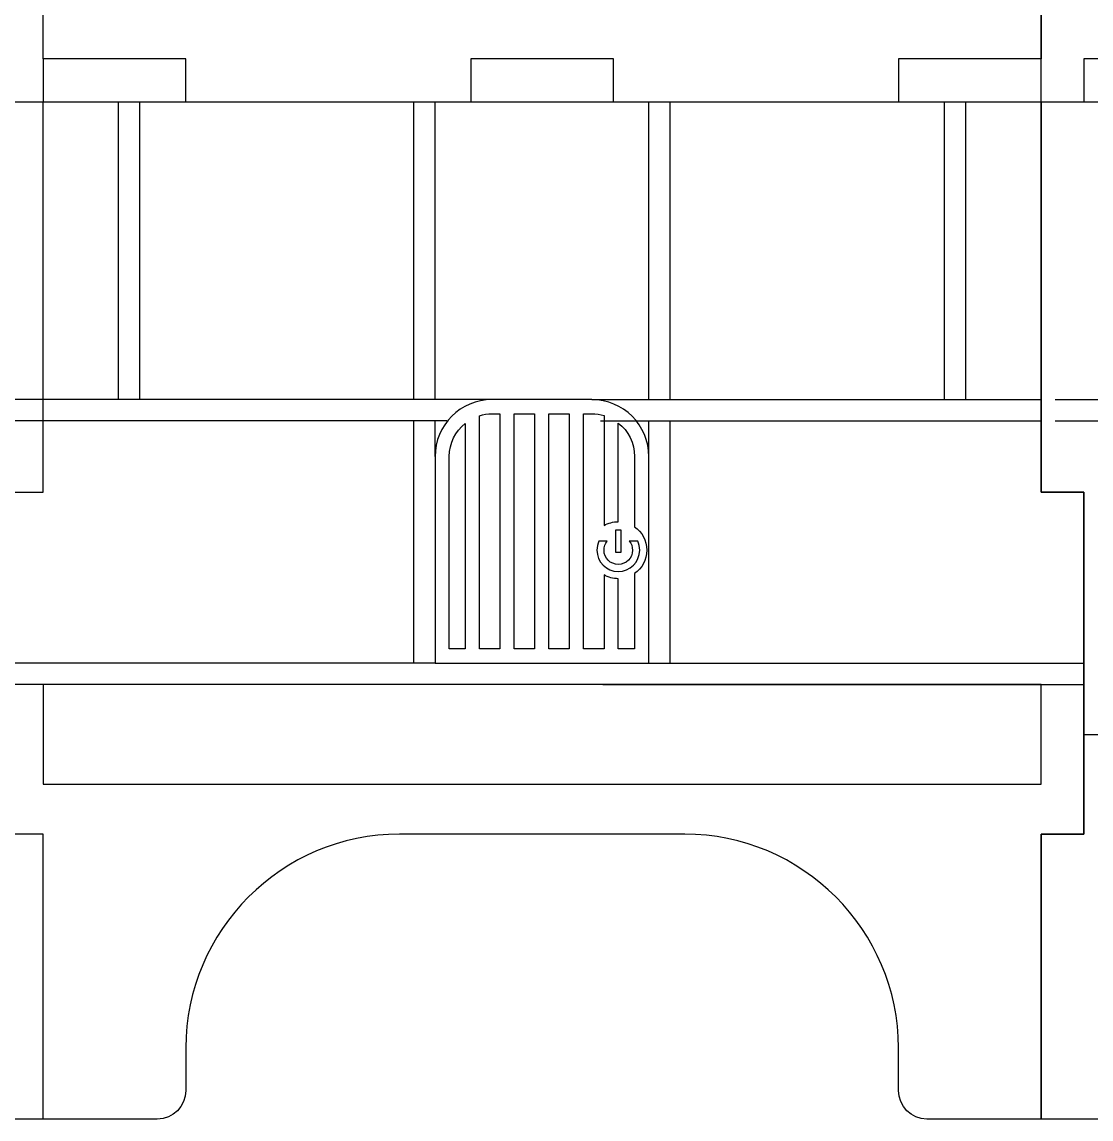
# Model space of a CAD drawing. Header units: centimetres. Extents: x -67.6 to -19.4, y -15.9 to 27.8.
# Drawn here: x -60.15 to -52.65, y -5.68 to 2.02 of the extents above; entities that cross this region are included whole.
import ezdxf
from ezdxf.lldxf.tags import DXFTag

# ---------------------------------------------------------------- set-up
doc = ezdxf.new("R2010")
doc.units = ezdxf.units.CM
doc.header["$MEASUREMENT"] = 0
doc.layers.add('Layer 1', color=7, linetype='Continuous')
tags = doc.linetypes.add('New Line1', pattern=[0.7, 0.2, -0.5]).pattern_tags.tags
tags[6:7] = [DXFTag(74, 4), DXFTag(75, 0), DXFTag(340, '0'), DXFTag(46, 1.0), DXFTag(50, 0.0), DXFTag(44, 0.0), DXFTag(45, 0.0)]
tags[4:5] = [DXFTag(74, 4), DXFTag(75, 0), DXFTag(340, '0'), DXFTag(46, 1.0), DXFTag(50, 0.0), DXFTag(44, 0.0), DXFTag(45, 0.0)]

msp = doc.modelspace()

# ---------------------------------------------------------------- linework, layer by layer
at = {"layer": 'Layer 1', "color": 114, "lineweight": 25}
msp.add_lwpolyline([(-55.98506, -1.70247), (-55.94538, -1.70247), (-55.94538, -1.54811), (-55.98506, -1.54811), (-55.98506, -1.70247)], close=True, dxfattribs=at)
at = {"layer": 'Layer 1', "color": 250, "lineweight": 25}
for points, knots in [([(-53.79952, -5.68124), (-53.79952, -5.68124), (-52.99952, -5.68124), (-52.99952, -5.68124), (-52.99952, -5.68124), (-52.99952, -3.68124), (-52.99952, -3.68124), (-52.99952, -3.68124), (-52.69952, -3.68124), (-52.69952, -3.68124), (-52.69952, -3.68124), (-52.69952, -1.28124), (-52.69952, -1.28124), (-52.69952, -1.28124), (-52.99952, -1.28124), (-52.99952, -1.28124), (-52.99952, -1.28124), (-52.99952, 1.45875), (-52.99952, 1.45875), (-52.99952, 1.45875), (-53.99952, 1.45875), (-53.99952, 1.45875), (-53.99952, 1.45875), (-53.99952, 1.75875), (-53.99952, 1.75875), (-53.99952, 1.75875), (-52.99952, 1.75875), (-52.99952, 1.75875), (-52.99952, 1.75875), (-52.99952, 5.21876), (-52.99952, 5.21876), (-52.99952, 5.21876), (-52.69952, 5.21876), (-52.69952, 5.21876), (-52.69952, 5.21876), (-52.69952, 6.71876), (-52.69952, 6.71876), (-52.69952, 6.71876), (-52.99952, 6.71876), (-52.99952, 6.71876), (-52.99952, 6.71876), (-52.99952, 9.11876), (-52.99952, 9.11876), (-52.99952, 9.11876), (-52.69952, 9.11876), (-52.69952, 9.11876), (-52.69952, 9.11876), (-52.69952, 9.71876), (-52.69952, 9.71876), (-52.69952, 9.71876), (-52.99952, 9.71876), (-52.99952, 9.71876), (-52.99952, 9.71876), (-59.99952, 9.71876), (-59.99952, 9.71876), (-59.99952, 9.71876), (-60.29952, 9.71876), (-60.29952, 9.71876), (-60.29952, 9.71876), (-60.29952, 9.11876), (-60.29952, 9.11876), (-60.29952, 9.11876), (-59.99952, 9.11876), (-59.99952, 9.11876), (-59.99952, 9.11876), (-59.99952, 6.71876), (-59.99952, 6.71876), (-59.99952, 6.71876), (-60.29952, 6.71876), (-60.29952, 6.71876), (-60.29952, 6.71876), (-60.29952, 5.21876), (-60.29952, 5.21876), (-60.29952, 5.21876), (-59.99952, 5.21876), (-59.99952, 5.21876), (-59.99952, 5.21876), (-59.99952, 1.75875), (-59.99952, 1.75875), (-59.99952, 1.75875), (-58.99952, 1.75875), (-58.99952, 1.75875), (-58.99952, 1.75875), (-58.99952, 1.45875), (-58.99952, 1.45875), (-58.99952, 1.45875), (-59.99952, 1.45875), (-59.99952, 1.45875), (-59.99952, 1.45875), (-59.99952, -1.28124), (-59.99952, -1.28124), (-59.99952, -1.28124), (-60.29952, -1.28124), (-60.29952, -1.28124), (-60.29952, -1.28124), (-60.29952, -3.68124), (-60.29952, -3.68124), (-60.29952, -3.68124), (-59.99952, -3.68124), (-59.99952, -3.68124), (-59.99952, -3.68124), (-59.99952, -5.68124), (-59.99952, -5.68124), (-59.99952, -5.68124), (-59.19952, -5.68124), (-59.19952, -5.68124), (-59.08952, -5.68124), (-58.99952, -5.59124), (-58.99952, -5.48124), (-58.99952, -5.48124), (-58.99952, -5.18124), (-58.99952, -5.18124), (-58.99952, -4.35624), (-58.32452, -3.68124), (-57.49952, -3.68124), (-56.72098, -3.68124), (-56.2623, -3.68124), (-55.49952, -3.68124), (-54.67452, -3.68124), (-53.99952, -4.35627), (-53.99952, -5.18124), (-53.99952, -5.18124), (-53.99952, -5.48124), (-53.99952, -5.48124), (-53.99952, -5.59124), (-53.90952, -5.68124), (-53.79952, -5.68124)], [0, 0, 0, 0, 0.0238095, 0.0238095, 0.0238095, 0.047619, 0.047619, 0.047619, 0.0714286, 0.0714286, 0.0714286, 0.0952381, 0.0952381, 0.0952381, 0.1190476, 0.1190476, 0.1190476, 0.1428571, 0.1428571, 0.1428571, 0.1666667, 0.1666667, 0.1666667, 0.1904762, 0.1904762, 0.1904762, 0.2142857, 0.2142857, 0.2142857, 0.2380952, 0.2380952, 0.2380952, 0.2619048, 0.2619048, 0.2619048, 0.2857143, 0.2857143, 0.2857143, 0.3095238, 0.3095238, 0.3095238, 0.3333333, 0.3333333, 0.3333333, 0.3571429, 0.3571429, 0.3571429, 0.3809524, 0.3809524, 0.3809524, 0.4047619, 0.4047619, 0.4047619, 0.4285714, 0.4285714, 0.4285714, 0.452381, 0.452381, 0.452381, 0.4761905, 0.4761905, 0.4761905, 0.5, 0.5, 0.5, 0.5238095, 0.5238095, 0.5238095, 0.547619, 0.547619, 0.547619, 0.5714286, 0.5714286, 0.5714286, 0.5952381, 0.5952381, 0.5952381, 0.6190476, 0.6190476, 0.6190476, 0.6428571, 0.6428571, 0.6428571, 0.6666667, 0.6666667, 0.6666667, 0.6904762, 0.6904762, 0.6904762, 0.7142857, 0.7142857, 0.7142857, 0.7380952, 0.7380952, 0.7380952, 0.7619048, 0.7619048, 0.7619048, 0.7857143, 0.7857143, 0.7857143, 0.8095238, 0.8095238, 0.8095238, 0.8333333, 0.8333333, 0.8333333, 0.8571429, 0.8571429, 0.8571429, 0.8809524, 0.8809524, 0.8809524, 0.9047619, 0.9047619, 0.9047619, 0.9285714, 0.9285714, 0.9285714, 0.952381, 0.952381, 0.952381, 0.9761905, 0.9761905, 0.9761905, 1, 1, 1, 1]), ([(-45.29952, -5.68124), (-45.29952, -5.68124), (-46.49952, -5.68124), (-46.49952, -5.68124), (-46.60952, -5.68124), (-46.69952, -5.59124), (-46.69952, -5.48124), (-46.69952, -5.48124), (-46.69952, -5.18124), (-46.69952, -5.18124), (-46.69952, -4.35624), (-47.37452, -3.68124), (-48.19952, -3.68124), (-48.19952, -3.68124), (-49.04952, -3.68124), (-49.04952, -3.68124), (-49.04952, -3.68124), (-49.04952, -3.38124), (-49.04952, -3.38124), (-49.04952, -3.38124), (-49.34952, -3.38124), (-49.34952, -3.38124), (-49.34952, -3.38124), (-49.34952, -3.68124), (-49.34952, -3.68124), (-49.34952, -3.68124), (-50.19952, -3.68124), (-50.19952, -3.68124), (-51.02452, -3.68124), (-51.69952, -4.35627), (-51.69952, -5.18124), (-51.69952, -5.18124), (-51.69952, -5.48124), (-51.69952, -5.48124), (-51.69952, -5.59124), (-51.78952, -5.68124), (-51.89952, -5.68124), (-51.89952, -5.68124), (-52.99952, -5.68124), (-52.99952, -5.68124), (-52.99952, -5.68124), (-52.99952, -3.68124), (-52.99952, -3.68124), (-52.99952, -3.68124), (-52.69952, -3.68124), (-52.69952, -3.68124), (-52.69952, -3.68124), (-52.69952, -1.28124), (-52.69952, -1.28124), (-52.69952, -1.28124), (-52.99952, -1.28124), (-52.99952, -1.28124), (-52.99952, -1.28124), (-52.99952, 1.45875), (-52.99952, 1.45875), (-52.99952, 1.45875), (-52.99952, 1.75875), (-52.99952, 1.75875), (-52.99952, 1.75875), (-52.99952, 5.21876), (-52.99952, 5.21876), (-52.99952, 5.21876), (-52.69952, 5.21876), (-52.69952, 5.21876), (-52.69952, 5.21876), (-52.69952, 6.71876), (-52.69952, 6.71876), (-52.69952, 6.71876), (-52.99952, 6.71876), (-52.99952, 6.71876), (-52.99952, 6.71876), (-52.99952, 9.11876), (-52.99952, 9.11876), (-52.99952, 9.11876), (-52.69952, 9.11876), (-52.69952, 9.11876), (-52.69952, 9.11876), (-52.69952, 9.71876), (-52.69952, 9.71876), (-52.69952, 9.71876), (-45.59952, 9.71876), (-45.59952, 9.71876)], [0, 0, 0, 0, 0.037037, 0.037037, 0.037037, 0.0740741, 0.0740741, 0.0740741, 0.1111111, 0.1111111, 0.1111111, 0.1481481, 0.1481481, 0.1481481, 0.1851852, 0.1851852, 0.1851852, 0.2222222, 0.2222222, 0.2222222, 0.2592593, 0.2592593, 0.2592593, 0.2962963, 0.2962963, 0.2962963, 0.3333333, 0.3333333, 0.3333333, 0.3703704, 0.3703704, 0.3703704, 0.4074074, 0.4074074, 0.4074074, 0.4444444, 0.4444444, 0.4444444, 0.4814815, 0.4814815, 0.4814815, 0.5185185, 0.5185185, 0.5185185, 0.5555556, 0.5555556, 0.5555556, 0.5925926, 0.5925926, 0.5925926, 0.6296296, 0.6296296, 0.6296296, 0.6666667, 0.6666667, 0.6666667, 0.7037037, 0.7037037, 0.7037037, 0.7407407, 0.7407407, 0.7407407, 0.7777778, 0.7777778, 0.7777778, 0.8148148, 0.8148148, 0.8148148, 0.8518519, 0.8518519, 0.8518519, 0.8888889, 0.8888889, 0.8888889, 0.9259259, 0.9259259, 0.9259259, 0.962963, 0.962963, 0.962963, 1, 1, 1, 1]), ([(-56.99952, 1.75875), (-56.99952, 1.75875), (-55.99952, 1.75875), (-55.99952, 1.75875), (-55.99952, 1.75875), (-55.99952, 1.45875), (-55.99952, 1.45875), (-55.99952, 1.45875), (-56.99952, 1.45875), (-56.99952, 1.45875), (-56.99952, 1.45875), (-56.99952, 1.75875), (-56.99952, 1.75875)], [0, 0, 0, 0, 0.25, 0.25, 0.25, 0.5, 0.5, 0.5, 0.75, 0.75, 0.75, 1, 1, 1, 1]), ([(-52.69952, 1.75875), (-52.69952, 1.75875), (-51.69952, 1.75875), (-51.69952, 1.75875), (-51.69952, 1.75875), (-51.69952, 1.45875), (-51.69952, 1.45875), (-51.69952, 1.45875), (-52.69952, 1.45875), (-52.69952, 1.45875), (-52.69952, 1.45875), (-52.69952, 1.75875), (-52.69952, 1.75875)], [0, 0, 0, 0, 0.25, 0.25, 0.25, 0.5, 0.5, 0.5, 0.75, 0.75, 0.75, 1, 1, 1, 1]), ([(-59.99952, -2.63124), (-59.99952, -2.63124), (-52.99952, -2.63124), (-52.99952, -2.63124), (-52.99952, -2.63124), (-52.99952, -3.33124), (-52.99952, -3.33124), (-52.99952, -3.33124), (-59.99952, -3.33124), (-59.99952, -3.33124), (-59.99952, -3.33124), (-59.99952, -2.63124), (-59.99952, -2.63124)], [0, 0, 0, 0, 0.25, 0.25, 0.25, 0.5, 0.5, 0.5, 0.75, 0.75, 0.75, 1, 1, 1, 1]), ([(-59.99952, -5.68124), (-59.99952, -5.68124), (-61.09952, -5.68124), (-61.09952, -5.68124), (-61.20952, -5.68124), (-61.29952, -5.59124), (-61.29952, -5.48124), (-61.29952, -5.48124), (-61.29952, -5.18124), (-61.29952, -5.18124), (-61.29952, -4.35624), (-61.97452, -3.68124), (-62.79952, -3.68124), (-62.79952, -3.68124), (-63.64952, -3.68124), (-63.64952, -3.68124), (-63.64952, -3.68124), (-63.64952, -3.38124), (-63.64952, -3.38124), (-63.64952, -3.38124), (-63.94952, -3.38124), (-63.94952, -3.38124), (-63.94952, -3.38124), (-63.94952, -3.68124), (-63.94952, -3.68124), (-63.94952, -3.68124), (-64.79952, -3.68124), (-64.79952, -3.68124), (-65.62452, -3.68124), (-66.29952, -4.35626), (-66.29952, -5.18124), (-66.29952, -5.18124), (-66.29952, -5.48124), (-66.29952, -5.48124), (-66.29952, -5.59124), (-66.38952, -5.68124), (-66.49952, -5.68124), (-66.49952, -5.68124), (-67.59952, -5.68124), (-67.59952, -5.68124)], [0, 0, 0, 0, 0.0769231, 0.0769231, 0.0769231, 0.1538462, 0.1538462, 0.1538462, 0.2307692, 0.2307692, 0.2307692, 0.3076923, 0.3076923, 0.3076923, 0.3846154, 0.3846154, 0.3846154, 0.4615385, 0.4615385, 0.4615385, 0.5384615, 0.5384615, 0.5384615, 0.6153846, 0.6153846, 0.6153846, 0.6923077, 0.6923077, 0.6923077, 0.7692308, 0.7692308, 0.7692308, 0.8461538, 0.8461538, 0.8461538, 0.9230769, 0.9230769, 0.9230769, 1, 1, 1, 1])]:
    msp.add_open_spline(points, degree=3, knots=knots, dxfattribs=at)
for points in [[(-59.99952, 1.75875), (-59.99952, 1.75875), (-59.99952, 1.45875), (-59.99952, 1.45875)], [(-52.99952, 1.45875), (-52.99952, 1.45875), (-52.99952, 1.75875), (-52.99952, 1.75875)]]:
    msp.add_open_spline(points, degree=3, dxfattribs=at)
at = {"layer": 'Layer 1', "color": 140, "linetype": 'New Line1', "lineweight": 25}
msp.add_open_spline([(-67.59952, 1.45875), (-67.59952, 1.45875), (-39.09952, 1.45875), (-39.09952, 1.45875)], degree=3, dxfattribs=at)
at = {"layer": 'Layer 1', "color": 240, "lineweight": 25}
for points in [[(-59.47144, -0.63124), (-59.47144, -0.63124), (-59.47144, 1.45875), (-59.47144, 1.45875)], [(-59.32144, -0.63124), (-59.32144, -0.63124), (-59.32144, 1.45875), (-59.32144, 1.45875)], [(-57.40083, -0.63124), (-57.40083, -0.63124), (-57.40083, 1.45875), (-57.40083, 1.45875)], [(-57.25083, -0.63124), (-57.25083, -0.63124), (-57.25083, 1.45875), (-57.25083, 1.45875)], [(-55.75083, -0.63124), (-55.75083, -0.63124), (-55.75083, 1.45875), (-55.75083, 1.45875)], [(-55.60083, -0.63124), (-55.60083, -0.63124), (-55.60083, 1.45875), (-55.60083, 1.45875)], [(-53.67663, -0.63124), (-53.67663, -0.63124), (-53.67663, 1.45875), (-53.67663, 1.45875)], [(-53.52663, -0.63124), (-53.52663, -0.63124), (-53.52663, 1.45875), (-53.52663, 1.45875)], [(-56.85082, -0.63124), (-56.85082, -0.63124), (-67.59952, -0.63124), (-67.59952, -0.63124)], [(-56.15083, -0.63124), (-56.15083, -0.63124), (-52.99952, -0.63124), (-52.99952, -0.63124)], [(-52.89952, -0.63124), (-52.89952, -0.63124), (-38.29952, -0.63124), (-38.29952, -0.63124)], [(-57.1678, -0.78124), (-57.1678, -0.78124), (-67.59952, -0.78124), (-67.59952, -0.78124)], [(-57.40083, -2.48124), (-57.40083, -2.48124), (-57.40083, -0.78124), (-57.40083, -0.78124)], [(-57.25083, -1.03125), (-57.25083, -1.03125), (-57.25083, -0.78124), (-57.25083, -0.78124)], [(-56.0909, -0.78124), (-56.0909, -0.78124), (-52.99952, -0.78124), (-52.99952, -0.78124)], [(-55.75083, -1.03125), (-55.75083, -1.03125), (-55.75083, -0.78124), (-55.75083, -0.78124)], [(-55.60083, -2.48124), (-55.60083, -2.48124), (-55.60083, -0.78124), (-55.60083, -0.78124)], [(-52.89952, -0.78124), (-52.89952, -0.78124), (-38.29952, -0.78124), (-38.29952, -0.78124)], [(-57.25082, -2.48124), (-57.25082, -2.48124), (-67.29952, -2.48124), (-67.29952, -2.48124)], [(-55.75083, -2.48124), (-55.75083, -2.48124), (-52.69952, -2.48124), (-52.69952, -2.48124)], [(-57.25083, -2.63124), (-57.25083, -2.63124), (-67.29952, -2.63124), (-67.29952, -2.63124)], [(-56.07435, -2.63124), (-56.07435, -2.63124), (-52.69952, -2.63124), (-52.69952, -2.63124)], [(-52.69952, -2.98124), (-52.69952, -2.98124), (-45.59952, -2.98124), (-45.59952, -2.98124)]]:
    msp.add_open_spline(points, degree=3, dxfattribs=at)
at = {"layer": 'Layer 1', "color": 114, "lineweight": 25}
for points, knots in [([(-56.85082, -0.63124), (-56.85082, -0.63124), (-56.15083, -0.63124), (-56.15083, -0.63124), (-55.93083, -0.63124), (-55.75083, -0.81124), (-55.75083, -1.03125), (-55.75083, -1.03125), (-55.75083, -2.48124), (-55.75083, -2.48124), (-55.75083, -2.48124), (-57.25083, -2.48124), (-57.25083, -2.48124), (-57.25083, -2.48124), (-57.25083, -1.03125), (-57.25083, -1.03125), (-57.25083, -0.81124), (-57.07083, -0.63124), (-56.85082, -0.63124)], [0, 0, 0, 0, 0.1666667, 0.1666667, 0.1666667, 0.3333333, 0.3333333, 0.3333333, 0.5, 0.5, 0.5, 0.6666667, 0.6666667, 0.6666667, 0.8333333, 0.8333333, 0.8333333, 1, 1, 1, 1]), ([(-56.93977, -2.38124), (-56.93977, -2.38124), (-56.79613, -2.38124), (-56.79613, -2.38124), (-56.79613, -2.38124), (-56.79613, -0.73124), (-56.79613, -0.73124), (-56.79613, -0.73124), (-56.85082, -0.73124), (-56.85082, -0.73124), (-56.88174, -0.73124), (-56.91163, -0.736), (-56.93977, -0.74482), (-56.93977, -0.74482), (-56.93977, -2.38124), (-56.93977, -2.38124)], [0, 0, 0, 0, 0.2, 0.2, 0.2, 0.4, 0.4, 0.4, 0.6, 0.6, 0.6, 0.8, 0.8, 0.8, 1, 1, 1, 1]), ([(-56.69613, -2.38124), (-56.69613, -2.38124), (-56.5525, -2.38124), (-56.5525, -2.38124), (-56.5525, -2.38124), (-56.5525, -0.73124), (-56.5525, -0.73124), (-56.5525, -0.73124), (-56.69613, -0.73124), (-56.69613, -0.73124), (-56.69613, -0.73124), (-56.69613, -2.38124), (-56.69613, -2.38124)], [0, 0, 0, 0, 0.25, 0.25, 0.25, 0.5, 0.5, 0.5, 0.75, 0.75, 0.75, 1, 1, 1, 1]), ([(-56.4525, -2.38124), (-56.4525, -2.38124), (-56.30886, -2.38124), (-56.30886, -2.38124), (-56.30886, -2.38124), (-56.30886, -0.73124), (-56.30886, -0.73124), (-56.30886, -0.73124), (-56.4525, -0.73124), (-56.4525, -0.73124), (-56.4525, -0.73124), (-56.4525, -2.38124), (-56.4525, -2.38124)], [0, 0, 0, 0, 0.25, 0.25, 0.25, 0.5, 0.5, 0.5, 0.75, 0.75, 0.75, 1, 1, 1, 1]), ([(-56.20886, -2.38124), (-56.20886, -2.38124), (-56.06522, -2.38124), (-56.06522, -2.38124), (-56.06522, -2.38124), (-56.06522, -1.86191), (-56.06522, -1.86191), (-56.0358, -1.87893), (-56.00165, -1.88867), (-55.96522, -1.88867), (-55.96522, -1.88867), (-55.96522, -2.38124), (-55.96522, -2.38124), (-55.96522, -2.38124), (-55.85083, -2.38124), (-55.85083, -2.38124), (-55.85083, -2.38124), (-55.85083, -1.85273), (-55.85083, -1.85273), (-55.79908, -1.81659), (-55.76522, -1.75659), (-55.76522, -1.68867), (-55.76522, -1.62075), (-55.79908, -1.56075), (-55.85083, -1.52461), (-55.85083, -1.52461), (-55.85083, -1.03125), (-55.85083, -1.03125), (-55.85083, -0.93632), (-55.89568, -0.85121), (-55.96522, -0.79611), (-55.96522, -0.79611), (-55.96522, -1.48867), (-55.96522, -1.48867), (-56.00165, -1.48867), (-56.0358, -1.49841), (-56.06522, -1.51543), (-56.06522, -1.51543), (-56.06522, -0.74382), (-56.06522, -0.74382), (-56.09239, -0.73565), (-56.12112, -0.73124), (-56.15083, -0.73124), (-56.15083, -0.73124), (-56.20886, -0.73124), (-56.20886, -0.73124), (-56.20886, -0.73124), (-56.20886, -2.38124), (-56.20886, -2.38124)], [0, 0, 0, 0, 0.0625, 0.0625, 0.0625, 0.125, 0.125, 0.125, 0.1875, 0.1875, 0.1875, 0.25, 0.25, 0.25, 0.3125, 0.3125, 0.3125, 0.375, 0.375, 0.375, 0.4375, 0.4375, 0.4375, 0.5, 0.5, 0.5, 0.5625, 0.5625, 0.5625, 0.625, 0.625, 0.625, 0.6875, 0.6875, 0.6875, 0.75, 0.75, 0.75, 0.8125, 0.8125, 0.8125, 0.875, 0.875, 0.875, 0.9375, 0.9375, 0.9375, 1, 1, 1, 1]), ([(-57.15083, -2.38124), (-57.15083, -2.38124), (-57.03977, -2.38124), (-57.03977, -2.38124), (-57.03977, -2.38124), (-57.03977, -0.7988), (-57.03977, -0.7988), (-57.1074, -0.85396), (-57.15083, -0.93785), (-57.15083, -1.03125), (-57.15083, -1.03125), (-57.15083, -2.38124), (-57.15083, -2.38124)], [0, 0, 0, 0, 0.25, 0.25, 0.25, 0.5, 0.5, 0.5, 0.75, 0.75, 0.75, 1, 1, 1, 1]), ([(-55.82923, -1.62529), (-55.82025, -1.64454), (-55.81522, -1.66602), (-55.81522, -1.68867), (-55.81522, -1.77152), (-55.88238, -1.83867), (-55.96522, -1.83867), (-56.04807, -1.83867), (-56.11522, -1.77152), (-56.11522, -1.68867), (-56.11522, -1.66602), (-56.11019, -1.64454), (-56.10121, -1.62529), (-56.10121, -1.62529), (-56.04257, -1.62529), (-56.04257, -1.62529), (-56.05672, -1.64254), (-56.06522, -1.66461), (-56.06522, -1.68867), (-56.06522, -1.7439), (-56.02045, -1.78867), (-55.96522, -1.78867), (-55.90999, -1.78867), (-55.86522, -1.7439), (-55.86522, -1.68867), (-55.86522, -1.66461), (-55.87372, -1.64254), (-55.88787, -1.62529), (-55.88787, -1.62529), (-55.82923, -1.62529), (-55.82923, -1.62529)], [0, 0, 0, 0, 0.1, 0.1, 0.1, 0.2, 0.2, 0.2, 0.3, 0.3, 0.3, 0.4, 0.4, 0.4, 0.5, 0.5, 0.5, 0.6, 0.6, 0.6, 0.7, 0.7, 0.7, 0.8, 0.8, 0.8, 0.9, 0.9, 0.9, 1, 1, 1, 1])]:
    msp.add_open_spline(points, degree=3, knots=knots, dxfattribs=at)

doc.saveas('drawing.dxf')
